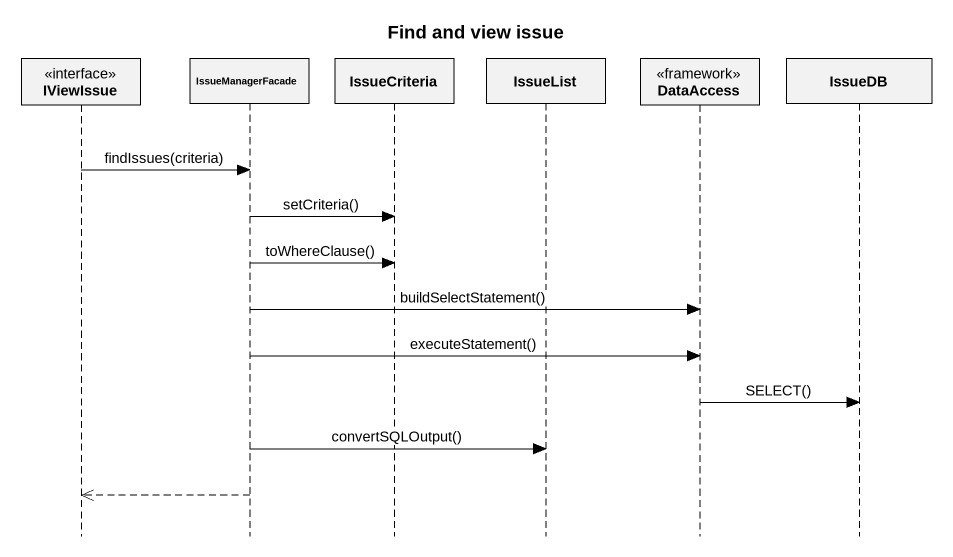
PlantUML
@startuml
title Find and view issue
hide footbox
participant IViewIssue <<interface>>
participant IssueManagerFacade
participant IssueCriteria
participant IssueList
participant DataAccess <<framework>>
participant IssueDB

IViewIssue -> IssueManagerFacade : findIssues(criteria)
IssueManagerFacade -> IssueCriteria : setCriteria()
IssueManagerFacade -> IssueCriteria : toWhereClause()
IssueManagerFacade -> DataAccess : buildSelectStatement()
IssueManagerFacade -> DataAccess : executeStatement()
DataAccess -> IssueDB : SELECT()
IssueManagerFacade -> IssueList : convertSQLOutput()
IssueManagerFacade -->> IViewIssue
@enduml
